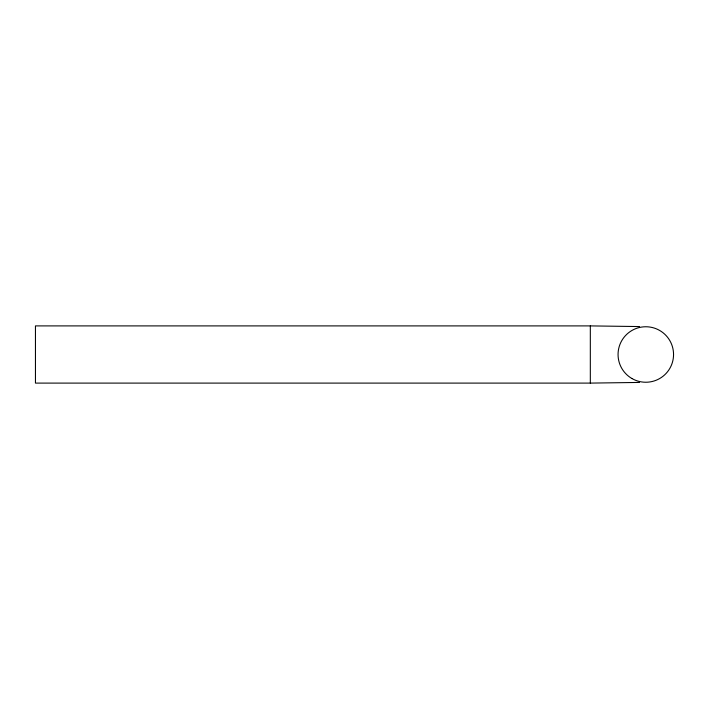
<?xml version="1.0" encoding="UTF-8"?>
<svg xmlns="http://www.w3.org/2000/svg" width="709" height="709" viewBox="0 0 709 709"><rect width="100%" height="100%" fill="white"/><g stroke="black" fill="none" stroke-linecap="round" stroke-linejoin="round"><path stroke-width="1.06" d="M639.553 382.435L590.322 383.099L35.45 383.099L35.45 325.901L590.322 325.901L639.553 326.565M590.322 325.901L590.322 383.099M631.932 378.526A27.74 27.74 0 0 0 673.55 354.5A27.74 27.74 0 0 0 631.932 330.474A27.74 27.74 0 0 0 631.932 378.526"/></g></svg>
